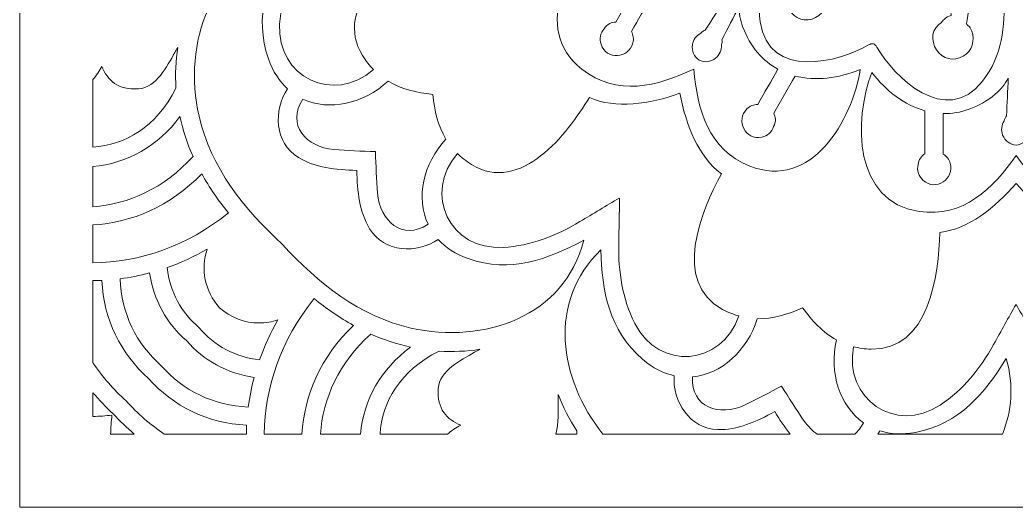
# Model space of a CAD drawing. Extents: x -175 to 692, y -400 to 112.
# Drawn here: x 528.6 to 610.4, y -195.1 to -155.1 of the extents above; entities that cross this region are included whole.
import ezdxf

# ---------------------------------------------------------------- set-up
doc = ezdxf.new("R2010")
doc.units = 0
doc.header["$MEASUREMENT"] = 0
doc.layers.add('Layer 1', color=7, linetype='Continuous', lineweight=0)

msp = doc.modelspace()

# ---------------------------------------------------------------- linework, layer by layer
at = {"layer": 'Layer 1'}
for points, knots in [([(686.0803833007812, -31.52850341796875), (686.0803833007812, -31.52850341796875), (683.049072265625, -31.52850341796875), (683.049072265625, -31.52850341796875), (683.049072265625, -31.52850341796875), (672.7584228515625, -31.52850341796875), (672.7584228515625, -31.52850341796875), (672.7584228515625, -31.52850341796875), (671.214111328125, -31.52850341796875), (671.214111328125, -31.52850341796875), (671.214111328125, -31.52850341796875), (668.0443725585938, -31.52850341796875), (668.0443725585938, -31.52850341796875), (668.0443725585938, -31.52850341796875), (666.4085693359375, -31.52850341796875), (666.4085693359375, -31.52850341796875), (666.4085693359375, -31.52850341796875), (662.9141235351562, -31.52850341796875), (662.9141235351562, -31.52850341796875), (662.9141235351562, -31.52850341796875), (660.7147827148438, -31.52850341796875), (660.7147827148438, -31.52850341796875), (660.7147827148438, -31.52850341796875), (648.3986206054688, -31.52850341796875), (648.3986206054688, -31.52850341796875), (648.3986206054688, -31.52850341796875), (646.5077514648438, -31.52850341796875), (646.5077514648438, -31.52850341796875), (646.5077514648438, -31.52850341796875), (643.0686645507812, -31.52850341796875), (643.0686645507812, -31.52850341796875), (643.0686645507812, -31.52850341796875), (641.4661254882812, -31.52850341796875), (641.4661254882812, -31.52850341796875), (641.4661254882812, -31.52850341796875), (638.6307983398438, -31.52850341796875), (638.6307983398438, -31.52850341796875), (638.6307983398438, -31.52850341796875), (634.322021484375, -31.52850341796875), (634.322021484375, -31.52850341796875), (634.322021484375, -31.52850341796875), (617.1672973632812, -31.52850341796875), (617.1672973632812, -31.52850341796875), (617.1672973632812, -31.52850341796875), (614.3284301757812, -31.52850341796875), (614.3284301757812, -31.52850341796875), (614.3284301757812, -31.52850341796875), (614.1973266601562, -31.52850341796875), (614.1973266601562, -31.52850341796875), (614.1973266601562, -31.52850341796875), (606.5673828125, -31.52850341796875), (606.5673828125, -31.52850341796875), (606.5673828125, -31.52850341796875), (606.436279296875, -31.52850341796875), (606.436279296875, -31.52850341796875), (606.436279296875, -31.52850341796875), (603.597412109375, -31.52850341796875), (603.597412109375, -31.52850341796875), (603.597412109375, -31.52850341796875), (586.4426879882812, -31.52850341796875), (586.4426879882812, -31.52850341796875), (586.4426879882812, -31.52850341796875), (582.1339111328125, -31.52850341796875), (582.1339111328125, -31.52850341796875), (582.1339111328125, -31.52850341796875), (579.2985839843749, -31.52850341796875), (579.2985839843749, -31.52850341796875), (579.2985839843749, -31.52850341796875), (577.696044921875, -31.52850341796875), (577.696044921875, -31.52850341796875), (577.696044921875, -31.52850341796875), (574.2569580078124, -31.52850341796875), (574.2569580078124, -31.52850341796875), (574.2569580078124, -31.52850341796875), (572.3829345703125, -31.52850341796875), (572.3829345703125, -31.52850341796875), (572.3829345703125, -31.52850341796875), (560.048583984375, -31.52850341796875), (560.048583984375, -31.52850341796875), (560.048583984375, -31.52850341796875), (557.8505859375, -31.52850341796875), (557.8505859375, -31.52850341796875), (557.8505859375, -31.52850341796875), (554.3561401367188, -31.52850341796875), (554.3561401367188, -31.52850341796875), (554.3561401367188, -31.52850341796875), (552.7203369140624, -31.52850341796875), (552.7203369140624, -31.52850341796875), (552.7203369140624, -31.52850341796875), (549.5505981445312, -31.52850341796875), (549.5505981445312, -31.52850341796875), (549.5505981445312, -31.52850341796875), (548.0062866210938, -31.52850341796875), (548.0062866210938, -31.52850341796875), (548.0062866210938, -31.52850341796875), (537.7047729492188, -31.52850341796875), (537.7047729492188, -31.52850341796875), (537.7047729492188, -31.52850341796875), (534.684326171875, -31.52850341796875), (534.684326171875, -31.52850341796875), (534.684326171875, -31.52850341796875), (528.5873413085938, -31.52850341796875), (528.5873413085938, -31.52850341796875), (528.5873413085938, -31.52850341796875), (528.5873413085938, -37.62548828125), (528.5873413085938, -37.62548828125), (528.5873413085938, -37.62548828125), (528.5873413085938, -40.65679931640625), (528.5873413085938, -40.65679931640625), (528.5873413085938, -40.65679931640625), (528.5873413085938, -50.94744873046875), (528.5873413085938, -50.94744873046875), (528.5873413085938, -50.94744873046875), (528.5873413085938, -52.49176025390625), (528.5873413085938, -52.49176025390625), (528.5873413085938, -52.49176025390625), (528.5873413085938, -55.6614990234375), (528.5873413085938, -55.6614990234375), (528.5873413085938, -55.6614990234375), (528.5873413085938, -57.2821044921875), (528.5873413085938, -57.2821044921875), (528.5873413085938, -57.2821044921875), (528.5873413085938, -60.7916259765625), (528.5873413085938, -60.7916259765625), (528.5873413085938, -60.7916259765625), (528.5873413085938, -62.9910888671875), (528.5873413085938, -62.9910888671875), (528.5873413085938, -62.9910888671875), (528.5873413085938, -75.3072509765625), (528.5873413085938, -75.3072509765625), (528.5873413085938, -75.3072509765625), (528.5873413085938, -77.1981201171875), (528.5873413085938, -77.1981201171875), (528.5873413085938, -77.1981201171875), (528.5873413085938, -80.63720703125), (528.5873413085938, -80.63720703125), (528.5873413085938, -80.63720703125), (528.5873413085938, -82.23962402343749), (528.5873413085938, -82.23962402343749), (528.5873413085938, -82.23962402343749), (528.5873413085938, -85.07409667968749), (528.5873413085938, -85.07409667968749), (528.5873413085938, -85.07409667968749), (528.5873413085938, -89.3798828125), (528.5873413085938, -89.3798828125), (528.5873413085938, -89.3798828125), (528.5873413085938, -106.53857421875), (528.5873413085938, -106.53857421875), (528.5873413085938, -106.53857421875), (528.5873413085938, -109.3773803710937), (528.5873413085938, -109.3773803710937), (528.5873413085938, -109.3773803710937), (528.5873413085938, -109.5084838867187), (528.5873413085938, -109.5084838867187), (528.5873413085938, -109.5084838867187), (528.5873413085938, -117.1385498046875), (528.5873413085938, -117.1385498046875), (528.5873413085938, -117.1385498046875), (528.5873413085938, -117.2696533203125), (528.5873413085938, -117.2696533203125), (528.5873413085938, -117.2696533203125), (528.5873413085938, -120.1083984375), (528.5873413085938, -120.1083984375), (528.5873413085938, -120.1083984375), (528.5873413085938, -137.26318359375), (528.5873413085938, -137.26318359375), (528.5873413085938, -137.26318359375), (528.5873413085938, -141.5729370117187), (528.5873413085938, -141.5729370117187), (528.5873413085938, -141.5729370117187), (528.5873413085938, -144.4073486328125), (528.5873413085938, -144.4073486328125), (528.5873413085938, -144.4073486328125), (528.5873413085938, -146.0098266601562), (528.5873413085938, -146.0098266601562), (528.5873413085938, -146.0098266601562), (528.5873413085938, -149.4489135742187), (528.5873413085938, -149.4489135742187), (528.5873413085938, -149.4489135742187), (528.5873413085938, -151.3228759765625), (528.5873413085938, -151.3228759765625), (528.5873413085938, -151.3228759765625), (528.5873413085938, -163.6572875976562), (528.5873413085938, -163.6572875976562), (528.5873413085938, -163.6572875976562), (528.5873413085938, -165.8553466796875), (528.5873413085938, -165.8553466796875), (528.5873413085938, -165.8553466796875), (528.5873413085938, -169.3497314453125), (528.5873413085938, -169.3497314453125), (528.5873413085938, -169.3497314453125), (528.5873413085938, -170.9833374023437), (528.5873413085938, -170.9833374023437), (528.5873413085938, -170.9833374023437), (528.5873413085938, -174.1552124023437), (528.5873413085938, -174.1552124023437), (528.5873413085938, -174.1552124023437), (528.5873413085938, -175.6995239257812), (528.5873413085938, -175.6995239257812), (528.5873413085938, -175.6995239257812), (528.5873413085938, -185.990234375), (528.5873413085938, -185.990234375), (528.5873413085938, -185.990234375), (528.5873413085938, -189.021484375), (528.5873413085938, -189.021484375), (528.5873413085938, -189.021484375), (528.5873413085938, -195.1185302734375), (528.5873413085938, -195.1185302734375), (528.5873413085938, -195.1185302734375), (534.684326171875, -195.1185302734375), (534.684326171875, -195.1185302734375), (534.684326171875, -195.1185302734375), (537.7156372070312, -195.1185302734375), (537.7156372070312, -195.1185302734375), (537.7156372070312, -195.1185302734375), (548.0062866210938, -195.1185302734375), (548.0062866210938, -195.1185302734375), (548.0062866210938, -195.1185302734375), (549.5505981445312, -195.1185302734375), (549.5505981445312, -195.1185302734375), (549.5505981445312, -195.1185302734375), (552.7203369140624, -195.1185302734375), (552.7203369140624, -195.1185302734375), (552.7203369140624, -195.1185302734375), (554.3409423828125, -195.1185302734375), (554.3409423828125, -195.1185302734375), (554.3409423828125, -195.1185302734375), (557.8505859375, -195.1185302734375), (557.8505859375, -195.1185302734375), (557.8505859375, -195.1185302734375), (560.0486450195312, -195.1185302734375), (560.0486450195312, -195.1185302734375), (560.0486450195312, -195.1185302734375), (572.3660888671875, -195.1185302734375), (572.3660888671875, -195.1185302734375), (572.3660888671875, -195.1185302734375), (574.2569580078124, -195.1185302734375), (574.2569580078124, -195.1185302734375), (574.2569580078124, -195.1185302734375), (577.696044921875, -195.1185302734375), (577.696044921875, -195.1185302734375), (577.696044921875, -195.1185302734375), (579.3232421875, -195.1185302734375), (579.3232421875, -195.1185302734375), (579.3232421875, -195.1185302734375), (582.1339111328125, -195.1185302734375), (582.1339111328125, -195.1185302734375), (582.1339111328125, -195.1185302734375), (586.4426879882812, -195.1185302734375), (586.4426879882812, -195.1185302734375), (586.4426879882812, -195.1185302734375), (603.597412109375, -195.1185302734375), (603.597412109375, -195.1185302734375), (603.597412109375, -195.1185302734375), (606.4361572265625, -195.1185302734375), (606.4361572265625, -195.1185302734375), (606.4361572265625, -195.1185302734375), (606.5673217773438, -195.1185302734375), (606.5673217773438, -195.1185302734375), (606.5673217773438, -195.1185302734375), (614.1973876953125, -195.1185302734375), (614.1973876953125, -195.1185302734375), (614.1973876953125, -195.1185302734375), (614.3285522460938, -195.1185302734375), (614.3285522460938, -195.1185302734375), (614.3285522460938, -195.1185302734375), (617.1672973632812, -195.1185302734375), (617.1672973632812, -195.1185302734375), (617.1672973632812, -195.1185302734375), (634.322021484375, -195.1185302734375), (634.322021484375, -195.1185302734375), (634.322021484375, -195.1185302734375), (638.6307983398438, -195.1185302734375), (638.6307983398438, -195.1185302734375), (638.6307983398438, -195.1185302734375), (641.4661254882812, -195.1185302734375), (641.4661254882812, -195.1185302734375), (641.4661254882812, -195.1185302734375), (643.0686645507812, -195.1185302734375), (643.0686645507812, -195.1185302734375), (643.0686645507812, -195.1185302734375), (646.5077514648438, -195.1185302734375), (646.5077514648438, -195.1185302734375), (646.5077514648438, -195.1185302734375), (648.3986206054688, -195.1185302734375), (648.3986206054688, -195.1185302734375), (648.3986206054688, -195.1185302734375), (660.716064453125, -195.1185302734375), (660.716064453125, -195.1185302734375), (660.716064453125, -195.1185302734375), (662.9141235351562, -195.1185302734375), (662.9141235351562, -195.1185302734375), (662.9141235351562, -195.1185302734375), (666.4085693359375, -195.1185302734375), (666.4085693359375, -195.1185302734375), (666.4085693359375, -195.1185302734375), (668.042236328125, -195.1185302734375), (668.042236328125, -195.1185302734375), (668.042236328125, -195.1185302734375), (671.214111328125, -195.1185302734375), (671.214111328125, -195.1185302734375), (671.214111328125, -195.1185302734375), (672.7584228515625, -195.1185302734375), (672.7584228515625, -195.1185302734375), (672.7584228515625, -195.1185302734375), (683.0599365234375, -195.1185302734375), (683.0599365234375, -195.1185302734375), (683.0599365234375, -195.1185302734375), (686.0803833007812, -195.1185302734375), (686.0803833007812, -195.1185302734375), (686.0803833007812, -195.1185302734375), (692.1773681640624, -195.1185302734375), (692.1773681640624, -195.1185302734375), (692.1773681640624, -195.1185302734375), (692.1773681640624, -189.021484375), (692.1773681640624, -189.021484375), (692.1773681640624, -189.021484375), (692.1773681640624, -185.990234375), (692.1773681640624, -185.990234375), (692.1773681640624, -185.990234375), (692.1773681640624, -175.6995239257812), (692.1773681640624, -175.6995239257812), (692.1773681640624, -175.6995239257812), (692.1773681640624, -174.1552124023437), (692.1773681640624, -174.1552124023437), (692.1773681640624, -174.1552124023437), (692.1773681640624, -170.9855346679687), (692.1773681640624, -170.9855346679687), (692.1773681640624, -170.9855346679687), (692.1773681640624, -169.3497314453125), (692.1773681640624, -169.3497314453125), (692.1773681640624, -169.3497314453125), (692.1773681640624, -165.8553466796875), (692.1773681640624, -165.8553466796875), (692.1773681640624, -165.8553466796875), (692.1773681640624, -163.6559448242187), (692.1773681640624, -163.6559448242187), (692.1773681640624, -163.6559448242187), (692.1773681640624, -151.3397827148437), (692.1773681640624, -151.3397827148437), (692.1773681640624, -151.3397827148437), (692.1773681640624, -149.4489135742187), (692.1773681640624, -149.4489135742187), (692.1773681640624, -149.4489135742187), (692.1773681640624, -146.0098266601562), (692.1773681640624, -146.0098266601562), (692.1773681640624, -146.0098266601562), (692.1773681640624, -144.4073486328125), (692.1773681640624, -144.4073486328125), (692.1773681640624, -144.4073486328125), (692.1773681640624, -141.5729370117187), (692.1773681640624, -141.5729370117187), (692.1773681640624, -141.5729370117187), (692.1773681640624, -137.2671508789062), (692.1773681640624, -137.2671508789062), (692.1773681640624, -137.2671508789062), (692.1773681640624, -120.1083984375), (692.1773681640624, -120.1083984375), (692.1773681640624, -120.1083984375), (692.1773681640624, -117.2696533203125), (692.1773681640624, -117.2696533203125), (692.1773681640624, -117.2696533203125), (692.1773681640624, -117.1385498046875), (692.1773681640624, -117.1385498046875), (692.1773681640624, -117.1385498046875), (692.1773681640624, -109.5084838867187), (692.1773681640624, -109.5084838867187), (692.1773681640624, -109.5084838867187), (692.1773681640624, -109.3773803710937), (692.1773681640624, -109.3773803710937), (692.1773681640624, -109.3773803710937), (692.1773681640624, -106.53857421875), (692.1773681640624, -106.53857421875), (692.1773681640624, -106.53857421875), (692.1773681640624, -89.38385009765625), (692.1773681640624, -89.38385009765625), (692.1773681640624, -89.38385009765625), (692.1773681640624, -85.07409667968749), (692.1773681640624, -85.07409667968749), (692.1773681640624, -85.07409667968749), (692.1773681640624, -82.23962402343749), (692.1773681640624, -82.23962402343749), (692.1773681640624, -82.23962402343749), (692.1773681640624, -80.63720703125), (692.1773681640624, -80.63720703125), (692.1773681640624, -80.63720703125), (692.1773681640624, -77.1981201171875), (692.1773681640624, -77.1981201171875), (692.1773681640624, -77.1981201171875), (692.1773681640624, -75.3240966796875), (692.1773681640624, -75.3240966796875), (692.1773681640624, -75.3240966796875), (692.1773681640624, -62.98974609375), (692.1773681640624, -62.98974609375), (692.1773681640624, -62.98974609375), (692.1773681640624, -60.7916259765625), (692.1773681640624, -60.7916259765625), (692.1773681640624, -60.7916259765625), (692.1773681640624, -57.29730224609375), (692.1773681640624, -57.29730224609375), (692.1773681640624, -57.29730224609375), (692.1773681640624, -55.6614990234375), (692.1773681640624, -55.6614990234375), (692.1773681640624, -55.6614990234375), (692.1773681640624, -52.49176025390625), (692.1773681640624, -52.49176025390625), (692.1773681640624, -52.49176025390625), (692.1773681640624, -50.94744873046875), (692.1773681640624, -50.94744873046875), (692.1773681640624, -50.94744873046875), (692.1773681640624, -40.65679931640625), (692.1773681640624, -40.65679931640625), (692.1773681640624, -40.65679931640625), (692.1773681640624, -37.62548828125), (692.1773681640624, -37.62548828125), (692.1773681640624, -37.62548828125), (692.1773681640624, -31.52850341796875), (692.1773681640624, -31.52850341796875), (692.1773681640624, -31.52850341796875), (686.0803833007812, -31.52850341796875), (686.0803833007812, -31.52850341796875)], [0, 0, 0, 0, 1, 1, 1, 2, 2, 2, 3, 3, 3, 4, 4, 4, 5, 5, 5, 6, 6, 6, 7, 7, 7, 8, 8, 8, 9, 9, 9, 10, 10, 10, 11, 11, 11, 12, 12, 12, 13, 13, 13, 14, 14, 14, 15, 15, 15, 16, 16, 16, 17, 17, 17, 18, 18, 18, 19, 19, 19, 20, 20, 20, 21, 21, 21, 22, 22, 22, 23, 23, 23, 24, 24, 24, 25, 25, 25, 26, 26, 26, 27, 27, 27, 28, 28, 28, 29, 29, 29, 30, 30, 30, 31, 31, 31, 32, 32, 32, 33, 33, 33, 34, 34, 34, 35, 35, 35, 36, 36, 36, 37, 37, 37, 38, 38, 38, 39, 39, 39, 40, 40, 40, 41, 41, 41, 42, 42, 42, 43, 43, 43, 44, 44, 44, 45, 45, 45, 46, 46, 46, 47, 47, 47, 48, 48, 48, 49, 49, 49, 50, 50, 50, 51, 51, 51, 52, 52, 52, 53, 53, 53, 54, 54, 54, 55, 55, 55, 56, 56, 56, 57, 57, 57, 58, 58, 58, 59, 59, 59, 60, 60, 60, 61, 61, 61, 62, 62, 62, 63, 63, 63, 64, 64, 64, 65, 65, 65, 66, 66, 66, 67, 67, 67, 68, 68, 68, 69, 69, 69, 70, 70, 70, 71, 71, 71, 72, 72, 72, 73, 73, 73, 74, 74, 74, 75, 75, 75, 76, 76, 76, 77, 77, 77, 78, 78, 78, 79, 79, 79, 80, 80, 80, 81, 81, 81, 82, 82, 82, 83, 83, 83, 84, 84, 84, 85, 85, 85, 86, 86, 86, 87, 87, 87, 88, 88, 88, 89, 89, 89, 90, 90, 90, 91, 91, 91, 92, 92, 92, 93, 93, 93, 94, 94, 94, 95, 95, 95, 96, 96, 96, 97, 97, 97, 98, 98, 98, 99, 99, 99, 100, 100, 100, 101, 101, 101, 102, 102, 102, 103, 103, 103, 104, 104, 104, 105, 105, 105, 106, 106, 106, 107, 107, 107, 108, 108, 108, 109, 109, 109, 110, 110, 110, 111, 111, 111, 112, 112, 112, 113, 113, 113, 114, 114, 114, 115, 115, 115, 116, 116, 116, 117, 117, 117, 118, 118, 118, 119, 119, 119, 120, 120, 120, 121, 121, 121, 122, 122, 122, 123, 123, 123, 124, 124, 124, 125, 125, 125, 126, 126, 126, 127, 127, 127, 128, 128, 128, 129, 129, 129, 130, 130, 130, 131, 131, 131, 132, 132, 132, 133, 133, 133, 134, 134, 134, 135, 135, 135, 136, 136, 136, 137, 137, 137, 138, 138, 138, 139, 139, 139, 140, 140, 140, 140]), ([(553.7460937499999, -145.8958740234375), (552.5708618164062, -145.8958740234375), (551.3908081054688, -145.9298706054687), (550.1912841796874, -145.9492797851562), (547.9038696289062, -145.9832763671875), (545.73291015625, -145.6578979492187), (543.6689453125, -144.6282958984375), (539.7595825195312, -142.6712036132812), (540.16259765625, -137.494140625), (544.2857055664062, -136.0809326171875), (544.4119873046875, -136.5277099609375), (544.5771484375, -136.9745483398437), (544.8248291015625, -137.4310302734375), (547.0975952148438, -141.597900390625), (552.9059448242188, -139.1939086914062), (555.955810546875, -137.5087280273437), (557.369140625, -139.4270629882812), (559.9526977539062, -140.427490234375), (562.5703735351562, -140.9276733398437), (561.6962280273438, -143.4481811523437), (561.2689208984375, -146.1775512695312), (562.2207641601562, -148.3629760742187), (559.2339477539062, -150.1647338867187), (554.251220703125, -153.9964599609375), (556.7232055664062, -158.0418701171875), (556.9951782226562, -158.4887084960937), (557.3010864257812, -158.8577880859375), (557.62158203125, -159.1880493164062), (554.3386840820312, -162.0533447265625), (549.6521606445312, -159.8145141601562), (549.9144287109374, -155.4436645507812), (550.0552368164062, -153.1417236328125), (550.8613891601562, -151.1019897460937), (552.0318603515625, -149.1351318359375), (552.6825561523438, -148.0473022460937), (553.3430786132812, -146.9788818359375), (553.9647216796875, -145.8958740234375), (553.9647216796875, -145.8958740234375), (553.7460937499999, -145.8958740234375), (553.7460937499999, -145.8958740234375)], [0, 0, 0, 0, 1, 1, 1, 2, 2, 2, 3, 3, 3, 4, 4, 4, 5, 5, 5, 6, 6, 6, 7, 7, 7, 8, 8, 8, 9, 9, 9, 10, 10, 10, 11, 11, 11, 12, 12, 12, 13, 13, 13, 13]), ([(589.3684082031249, -155.2591552734375), (588.9798583984375, -152.5589599609375), (590.0385131835938, -150.4852294921875), (591.2817993164062, -148.256103515625), (593.0545043945312, -145.060546875), (594.8319091796874, -141.869873046875), (596.6044921875, -138.67431640625), (597.2747192382812, -139.0822143554687), (597.9642944335938, -139.4513549804687), (598.67822265625, -139.7670288085937), (597.5807495117188, -142.0738525390625), (596.4830932617188, -144.3757934570312), (595.3856201171874, -146.6826171875), (594.6231079101562, -148.2852783203125), (593.45751953125, -150.062744140625), (592.8552856445312, -151.8305053710937), (592.8262329101562, -151.8402099609375), (592.7970581054688, -151.8499145507812), (592.7727661132812, -151.864501953125), (592.6610717773438, -151.864501953125), (592.5445556640625, -151.8887329101562), (592.427978515625, -151.9567260742187), (591.7625732421875, -152.3209838867187), (591.3401489257812, -153.2437133789062), (591.6265869140625, -153.9818725585937), (591.9423217773438, -154.7734985351562), (592.7581787109375, -155.3125610351562), (593.6275024414062, -155.0308837890625), (594.443359375, -154.7686157226562), (595.1184692382812, -153.933349609375), (594.8027343749999, -153.0348510742187), (594.7735595703124, -152.9523315429687), (594.7396850585938, -152.8746337890625), (594.7008056640624, -152.7969360351562), (594.6910400390625, -152.6754760742187), (594.671630859375, -152.5540771484375), (594.6328735351562, -152.4277954101562), (594.5550537109375, -152.17041015625), (594.4336547851562, -151.99072265625), (594.2929077148438, -151.8693237304687), (594.7590942382812, -151.1553955078125), (595.2545166015625, -150.4318237304687), (595.6090087890625, -149.6838989257812), (596.1431274414062, -148.5571899414062), (596.6822509765624, -147.4305419921875), (597.2212524414062, -146.3038330078125), (598.1683959960938, -144.3078002929687), (599.1202392578125, -142.3118286132812), (600.0671997070312, -140.3206176757812), (600.7421875, -140.55859375), (601.431884765625, -140.7528686523437), (602.1360473632812, -140.9131469726562), (601.4416503906249, -143.8367309570312), (600.6256713867188, -146.721435546875), (599.6786499023438, -149.5770874023437), (599.644775390625, -149.6644897460937), (599.644775390625, -149.7470703125), (599.6494750976562, -149.8247680664062), (599.4747314453125, -149.9315795898437), (599.3338623046875, -150.1064453125), (599.2852783203125, -150.2909545898437), (599.2852783203125, -150.2909545898437), (599.2852783203125, -150.3250122070312), (599.2852783203125, -150.3250122070312), (599.23193359375, -150.4026489257812), (599.1832885742188, -150.4804077148437), (599.1444091796875, -150.5629272460937), (598.639404296875, -151.0145874023437), (598.2800903320312, -151.684814453125), (598.51318359375, -152.35498046875), (598.7025146484374, -152.89892578125), (599.1202392578125, -153.2825317382812), (599.6397705078124, -153.4234008789062), (600.1546020507812, -153.5593872070312), (600.7083129882812, -153.43798828125), (601.1453247070312, -153.0592041015625), (601.6844482421874, -152.5977783203125), (601.708740234375, -151.8353271484375), (601.4949951171875, -151.1942749023437), (601.4998168945312, -151.1019897460937), (601.4998168945312, -151.0097045898437), (601.4901123046874, -150.91748046875), (601.4949951171875, -150.9077758789062), (601.5046997070312, -150.8980712890625), (601.5095825195312, -150.8834838867187), (601.5581665039062, -150.7037963867187), (601.524169921875, -150.4852294921875), (601.4270629882812, -150.3055419921875), (601.470703125, -150.237548828125), (601.5095825195312, -150.1647338867187), (601.5289916992188, -150.0724487304687), (602.1312255859375, -147.12939453125), (602.8693847656249, -144.2203979492187), (603.72900390625, -141.3405151367187), (604.4185791015625, -141.55419921875), (605.117919921875, -141.72900390625), (605.8173217773438, -141.8601684570312), (605.6424560546875, -144.0601196289062), (605.467529296875, -146.2649536132812), (605.2927856445312, -148.4649658203125), (605.1956787109375, -149.7081909179687), (605.0935668945312, -150.956298828125), (604.9964599609374, -152.1995849609375), (604.9334106445312, -153.0252075195312), (604.9964599609374, -153.8944702148437), (605.0402221679688, -154.7492065429687), (604.8557739257812, -154.7880859375), (604.666259765625, -154.88037109375), (604.4720458984374, -155.0648803710937), (604.3798217773438, -155.1474609375), (604.311767578125, -155.23974609375), (604.2437133789062, -155.33203125), (604.1660156249999, -155.3854370117187), (604.0883789062499, -155.4436645507812), (604.0203247070312, -155.5068359375), (603.2966918945312, -156.1235961914062), (603.4667358398438, -157.1871948242187), (604.039794921875, -157.8185424804687), (604.6516723632812, -158.4984130859375), (605.6278686523438, -158.4401245117187), (606.293212890625, -157.9107666015625), (606.9147949218749, -157.4154052734375), (607.0119628906249, -156.4052734375), (606.6185913085938, -155.7593994140625), (606.5457763671875, -155.642822265625), (606.4583129882812, -155.5602416992187), (606.3660278320312, -155.5068359375), (606.3466186523438, -155.4777221679687), (606.3271484374999, -155.458251953125), (606.3076782226562, -155.4339599609375), (606.6671752929688, -153.6030883789062), (606.550537109375, -151.4808349609375), (606.69140625, -149.7081909179687), (606.8905639648438, -147.1682739257812), (607.094482421875, -144.6234741210937), (607.2984619140624, -142.0786743164062), (608.0706787109375, -142.1563720703125), (608.8526000976562, -142.1806640625), (609.6392822265625, -142.1661376953125), (609.5810546875, -145.8181762695312), (609.5178833007812, -149.47509765625), (609.4596557617188, -153.1271362304687), (609.4158935546874, -155.681640625), (609.2993774414062, -158.0030517578125), (607.6141967773438, -160.144775390625), (604.6129150390624, -163.9570922851562), (600.3246459960938, -159.785400390625), (598.955078125, -157.3377075195312), (598.8773803710938, -157.2017211914062), (598.7754516601562, -157.1192016601562), (598.6637573242188, -157.0609130859375), (598.6637573242188, -157.0609130859375), (598.6296997070312, -157.0609130859375), (598.6296997070312, -157.0609130859375), (598.51318359375, -157.0609130859375), (598.3966064453125, -157.085205078125), (598.2752075195312, -157.1580200195312), (595.861572265625, -158.5906982421875), (590.0628051757812, -160.057373046875), (589.3684082031249, -155.2591552734375)], [0, 0, 0, 0, 1, 1, 1, 2, 2, 2, 3, 3, 3, 4, 4, 4, 5, 5, 5, 6, 6, 6, 7, 7, 7, 8, 8, 8, 9, 9, 9, 10, 10, 10, 11, 11, 11, 12, 12, 12, 13, 13, 13, 14, 14, 14, 15, 15, 15, 16, 16, 16, 17, 17, 17, 18, 18, 18, 19, 19, 19, 20, 20, 20, 21, 21, 21, 22, 22, 22, 23, 23, 23, 24, 24, 24, 25, 25, 25, 26, 26, 26, 27, 27, 27, 28, 28, 28, 29, 29, 29, 30, 30, 30, 31, 31, 31, 32, 32, 32, 33, 33, 33, 34, 34, 34, 35, 35, 35, 36, 36, 36, 37, 37, 37, 38, 38, 38, 39, 39, 39, 40, 40, 40, 41, 41, 41, 42, 42, 42, 43, 43, 43, 44, 44, 44, 45, 45, 45, 46, 46, 46, 47, 47, 47, 48, 48, 48, 49, 49, 49, 50, 50, 50, 51, 51, 51, 52, 52, 52, 53, 53, 53, 53]), ([(577.0765991210938, -147.3236694335937), (577.3242797851562, -149.251708984375), (578.0722045898438, -151), (579.276611328125, -152.2286987304687), (578.6890258789062, -153.24853515625), (578.1062622070312, -154.2635498046875), (577.5186157226562, -155.283447265625), (577.3486328125, -155.2882690429687), (577.1835937499999, -155.3174438476562), (577.0135498046875, -155.4048461914062), (576.8143310546874, -155.5068359375), (576.678466796875, -155.6622314453125), (576.5667724609374, -155.8322143554687), (576.217041015625, -156.181884765625), (576.1685180664062, -156.6724243164062), (576.3045043945312, -157.1094360351562), (576.7172241210938, -158.435302734375), (578.5870361328124, -158.28955078125), (578.922119140625, -156.9977416992187), (579.0094604492188, -156.6675415039062), (578.9415283203124, -156.3421020507812), (578.7958374023438, -156.0604858398437), (579.3495483398438, -155.098876953125), (579.9079589843749, -154.1324462890625), (580.4616699218749, -153.1708984375), (581.6708374023438, -153.9041748046875), (583.1715087890625, -154.2295532226562), (584.9586791992188, -153.933349609375), (585.5220947265625, -153.841064453125), (586.0416259765624, -153.6273803710937), (586.5322875976562, -153.3408203125), (585.9785766601562, -154.2101440429687), (585.4248657226562, -155.0794677734375), (584.866455078125, -155.9439086914062), (584.7304077148438, -155.9876098632812), (584.6138916015624, -156.0701904296875), (584.5070800781249, -156.1915893554687), (584.142822265625, -156.3809814453125), (583.865966796875, -156.7355346679687), (583.8077392578124, -157.1531982421875), (583.7301025390624, -157.66796875), (583.9583129882812, -158.1439208984375), (584.3516235351562, -158.4061279296875), (584.7790527343749, -158.6198120117187), (585.3034667968749, -158.5761108398437), (585.71142578125, -158.2555541992187), (586.046630859375, -157.9933471679687), (586.2116699218749, -157.57568359375), (586.1970825195312, -157.1629028320312), (586.2505493164062, -157.0123291015625), (586.2603149414062, -156.8666381835937), (586.2262573242188, -156.7306518554687), (586.7022094726562, -155.817626953125), (587.1781005859374, -154.8997802734375), (587.649169921875, -153.9867553710937), (587.649169921875, -154.554931640625), (587.7269287109375, -155.1134643554687), (587.926025390625, -155.642822265625), (588.562255859375, -157.3377075195312), (589.5917358398438, -158.47900390625), (590.8302001953124, -159.158935546875), (590.2766113281249, -160.1204833984375), (589.7229003906249, -161.08203125), (589.1644287109374, -162.0484619140625), (588.8438720703125, -162.0630493164062), (588.5330810546874, -162.1650390625), (588.285400390625, -162.4078979492187), (587.3384399414062, -163.34521484375), (588.14453125, -165.0352172851562), (589.49951171875, -164.729248046875), (589.9462890625, -164.6273193359375), (590.3445434570312, -164.3407592773437), (590.4756469726562, -163.8599853515625), (590.5679321289062, -163.6802978515625), (590.631103515625, -163.4860229492187), (590.6213989257812, -163.2626342773437), (590.6116943359375, -163.0732421875), (590.5533447265624, -162.9129638671875), (590.4805297851562, -162.7623901367187), (591.0681762695312, -161.7473754882812), (591.65087890625, -160.732421875), (592.2386474609375, -159.7125244140625), (593.9092407226562, -160.139892578125), (595.79833984375, -159.91650390625), (597.5903320312499, -159.1685791015625), (596.9202270507812, -163.3548583984375), (593.5886230468749, -169.1195678710937), (588.5184936523438, -167.1138305664062), (585.1141357421875, -165.7685546875), (584.201171875, -162.4515991210937), (583.92431640625, -159.149169921875), (580.9279174804688, -160.5623779296875), (577.6011352539062, -161.4268798828125), (574.7310180664062, -159.154052734375), (570.462158203125, -155.7642211914062), (573.7840576171874, -149.9995727539062), (577.0765991210938, -147.3236694335937)], [0, 0, 0, 0, 1, 1, 1, 2, 2, 2, 3, 3, 3, 4, 4, 4, 5, 5, 5, 6, 6, 6, 7, 7, 7, 8, 8, 8, 9, 9, 9, 10, 10, 10, 11, 11, 11, 12, 12, 12, 13, 13, 13, 14, 14, 14, 15, 15, 15, 16, 16, 16, 17, 17, 17, 18, 18, 18, 19, 19, 19, 20, 20, 20, 21, 21, 21, 22, 22, 22, 23, 23, 23, 24, 24, 24, 25, 25, 25, 26, 26, 26, 27, 27, 27, 28, 28, 28, 29, 29, 29, 30, 30, 30, 31, 31, 31, 32, 32, 32, 32]), ([(543.2949829101562, -163.0149536132812), (541.9352416992188, -156.992919921875), (544.2615356445312, -150.37353515625), (550.5166015624999, -148.8194580078125), (548.9139404296874, -151.7770385742187), (547.7872314453125, -154.8220825195312), (548.99169921875, -158.3041381835937), (549.3559570312499, -159.3580322265625), (549.9095458984375, -160.1690063476562), (550.570068359375, -160.771240234375), (549.385009765625, -162.5050048828125), (549.4869995117188, -165.2100830078125), (551.4490356445312, -166.40478515625), (552.8088378906249, -167.2352294921875), (554.528076171875, -167.4246215820312), (556.2424316406249, -167.4634399414062), (556.2813110351562, -169.1777954101562), (556.4706420898438, -170.89697265625), (557.3010864257812, -172.2567749023437), (558.4957275390625, -174.2188110351562), (561.2008666992188, -174.32080078125), (562.9346313476562, -173.1358032226562), (563.5368041992188, -173.7963256835937), (564.3478393554688, -174.3499145507812), (565.4016723632812, -174.7141723632812), (568.8837890624999, -175.9185791015625), (571.9288330078125, -174.7918701171875), (574.8863525390625, -173.189208984375), (573.3322753906249, -179.4443969726562), (566.7130126953124, -181.7706298828125), (560.69091796875, -180.4108276367187), (556.4852294921875, -179.458984375), (553.0614013671875, -176.7344970703125), (550.1572265624999, -173.5486450195312), (546.9713745117188, -170.6444702148437), (544.2469482421874, -167.2206420898437), (543.2949829101562, -163.0149536132812)], [0, 0, 0, 0, 1, 1, 1, 2, 2, 2, 3, 3, 3, 4, 4, 4, 5, 5, 5, 6, 6, 6, 7, 7, 7, 8, 8, 8, 9, 9, 9, 10, 10, 10, 11, 11, 11, 12, 12, 12, 12]), ([(534.5873413085938, -160.0084228515625), (534.867431640625, -159.673095703125), (535.11767578125, -159.3155517578125), (535.3157958984374, -158.9209594726562), (535.7626953125, -160.0670776367187), (536.6610717773438, -160.8829345703125), (538.3170776367188, -160.7664184570312), (539.8129272460938, -160.6644287109375), (540.657958984375, -158.9063720703125), (541.2990112304688, -157.7942504882812), (541.3815307617188, -157.6484985351562), (541.4641723632812, -157.5076904296875), (541.5466918945312, -157.3619995117187), (541.371826171875, -158.4498291015625), (541.3281860351562, -159.5765380859375), (541.3961181640624, -160.7032470703125), (539.7797241210938, -163.9293212890625), (537.203369140625, -165.372802734375), (534.5873413085938, -165.5479736328125), (534.5873413085938, -165.5479736328125), (534.5873413085938, -160.0084228515625), (534.5873413085938, -160.0084228515625)], [0, 0, 0, 0, 1, 1, 1, 2, 2, 2, 3, 3, 3, 4, 4, 4, 5, 5, 5, 6, 6, 6, 7, 7, 7, 7]), ([(598.537353515625, -159.421142578125), (599.717529296875, -160.9703369140625), (601.2424316406249, -162.1068115234375), (602.8985595703125, -162.568115234375), (602.8985595703125, -162.568115234375), (602.8985595703125, -166.0939331054687), (602.8985595703125, -166.0939331054687), (602.7576904296875, -166.1813354492187), (602.6265869140624, -166.2930908203125), (602.5245971679688, -166.448486328125), (602.4177856445312, -166.6184692382812), (602.3740234375, -166.7981567382812), (602.3546142578124, -166.9778442382812), (602.189453125, -167.48291015625), (602.4129028320312, -167.9588623046875), (602.7625732421874, -168.2842407226562), (603.7823486328124, -169.2263793945312), (605.3267822265625, -168.1627807617187), (604.9771728515625, -166.8806762695312), (604.884765625, -166.5504760742187), (604.666259765625, -166.2979125976562), (604.394287109375, -166.1279296875), (604.394287109375, -166.1279296875), (604.394287109375, -162.7915649414062), (604.394287109375, -162.7915649414062), (605.8076171875, -162.8255615234375), (607.2742309570312, -162.3544311523437), (608.6728515625, -161.2034912109375), (609.1148681640625, -160.8392333984375), (609.454833984375, -160.3875732421875), (609.7363891601562, -159.8922119140625), (609.6927490234374, -160.9266357421875), (609.6441650390625, -161.9562377929687), (609.5955200195312, -162.9906616210937), (609.4984130859375, -163.0974731445312), (609.4353637695312, -163.2286376953125), (609.4110717773438, -163.384033203125), (609.1876831054688, -163.7288208007812), (609.12451171875, -164.1755981445312), (609.2799072265624, -164.5689697265625), (609.47412109375, -165.0546264648437), (609.9064331054688, -165.3508911132812), (610.38232421875, -165.3800659179687), (610.8582763671875, -165.3508911132812), (611.2905883789062, -165.0546264648437), (611.4848022460938, -164.5689697265625), (611.6401977539062, -164.1755981445312), (611.5770263671874, -163.7288208007812), (611.3536376953125, -163.384033203125), (611.3293457031249, -163.2286376953125), (611.2662353515625, -163.0974731445312), (611.1691284179688, -162.9906616210937), (611.1205444335938, -161.9562377929687), (611.0719604492188, -160.9266357421875), (611.0283203125, -159.8922119140625), (611.3098754882812, -160.3875732421875), (611.6498413085938, -160.8392333984375), (612.0918579101562, -161.2034912109375), (613.4904785156249, -162.3544311523437), (614.9570922851562, -162.8255615234375), (616.3704223632812, -162.7915649414062), (616.3704223632812, -162.7915649414062), (616.3704223632812, -166.1279296875), (616.3704223632812, -166.1279296875), (616.0984497070312, -166.2979125976562), (615.8799438476562, -166.5504760742187), (615.7875366210938, -166.8806762695312), (615.4379272460938, -168.1627807617187), (616.9823608398438, -169.2263793945312), (618.0021362304688, -168.2842407226562), (618.351806640625, -167.9588623046875), (618.5752563476562, -167.48291015625), (618.4100952148438, -166.9778442382812), (618.3906860351562, -166.7981567382812), (618.346923828125, -166.6184692382812), (618.2401123046875, -166.448486328125), (618.1381225585938, -166.2930908203125), (618.0070190429688, -166.1813354492187), (617.8661499023438, -166.0939331054687), (617.8661499023438, -166.0939331054687), (617.8661499023438, -162.568115234375), (617.8661499023438, -162.568115234375), (619.5222778320312, -162.1068115234375), (621.047119140625, -160.9703369140625), (622.2273559570312, -159.421142578125), (623.7376708984375, -163.384033203125), (623.7327880859375, -170.042236328125), (618.3421630859375, -170.8387451171875), (614.7239990234375, -171.3729248046875), (612.2716064453125, -168.9592895507812), (610.38232421875, -166.2396240234375), (608.4931030273438, -168.9592895507812), (606.0407104492188, -171.3729248046875), (602.4225463867188, -170.8387451171875), (597.0319213867188, -170.042236328125), (597.0270385742188, -163.384033203125), (598.537353515625, -159.421142578125)], [0, 0, 0, 0, 1, 1, 1, 2, 2, 2, 3, 3, 3, 4, 4, 4, 5, 5, 5, 6, 6, 6, 7, 7, 7, 8, 8, 8, 9, 9, 9, 10, 10, 10, 11, 11, 11, 12, 12, 12, 13, 13, 13, 14, 14, 14, 15, 15, 15, 16, 16, 16, 17, 17, 17, 18, 18, 18, 19, 19, 19, 20, 20, 20, 21, 21, 21, 22, 22, 22, 23, 23, 23, 24, 24, 24, 25, 25, 25, 26, 26, 26, 27, 27, 27, 28, 28, 28, 29, 29, 29, 30, 30, 30, 31, 31, 31, 32, 32, 32, 32]), ([(562.099365234375, -171.892578125), (559.9721679687499, -173.2669677734375), (558.1461181640625, -171.6109008789062), (557.9519042968749, -169.3380737304687), (557.859619140625, -168.20654296875), (557.8159179687499, -167.0652465820312), (557.7818603515624, -165.9239501953125), (556.6406860351562, -165.8899536132812), (555.4993286132812, -165.8462524414062), (554.3677368164062, -165.7539672851562), (552.094970703125, -165.5597534179687), (550.4389648437499, -163.7337036132812), (551.813232421875, -161.6065673828125), (553.9841918945312, -162.61669921875), (556.7814331054688, -162.0145263671875), (558.8115234375, -160.139892578125), (559.9090576171875, -160.7955322265625), (561.1619262695312, -161.0869140625), (562.4877319335938, -161.2180786132812), (562.6188964843749, -162.5438842773437), (562.9054565429688, -163.7968139648437), (563.5659790039062, -164.8944091796875), (561.6913452148438, -166.9243774414062), (561.0891723632812, -169.7217407226562), (562.099365234375, -171.892578125)], [0, 0, 0, 0, 1, 1, 1, 2, 2, 2, 3, 3, 3, 4, 4, 4, 5, 5, 5, 6, 6, 6, 7, 7, 7, 8, 8, 8, 8]), ([(574.5707397460938, -171.6740112304687), (572.6038208007812, -172.8444213867187), (570.5641479492188, -173.650634765625), (568.2621459960938, -173.7914428710937), (563.891357421875, -174.0537109375), (561.6524658203124, -169.3671875), (564.517822265625, -166.084228515625), (564.8480834960938, -166.40478515625), (565.2171630859375, -166.710693359375), (565.6639404296875, -166.982666015625), (569.7094116210938, -169.45458984375), (573.5411987304688, -164.4718627929687), (575.3429565429688, -161.4851684570312), (577.5283813476562, -162.43701171875), (580.2576293945312, -162.0096435546875), (582.7781372070312, -161.135498046875), (583.2783203125, -163.7531127929687), (584.27880859375, -166.3367309570312), (586.1970825195312, -167.75), (584.5119018554688, -170.7998657226562), (582.1079711914062, -176.6082153320312), (586.2747802734374, -178.8810424804687), (586.7313232421874, -179.1287231445312), (587.1781005859374, -179.2938232421875), (587.6249999999999, -179.4201049804687), (586.2116699218749, -183.543212890625), (581.0347290039062, -183.9463500976562), (579.0775756835938, -180.036865234375), (578.0479125976562, -177.972900390625), (577.7225952148438, -175.802001953125), (577.7565917968749, -173.509765625), (577.7759399414062, -172.2422485351562), (577.8148193359375, -170.9892578125), (577.8099365234375, -169.7411499023437), (576.7269897460938, -170.36279296875), (575.6585693359375, -171.0232543945312), (574.5707397460938, -171.6740112304687)], [0, 0, 0, 0, 1, 1, 1, 2, 2, 2, 3, 3, 3, 4, 4, 4, 5, 5, 5, 6, 6, 6, 7, 7, 7, 8, 8, 8, 9, 9, 9, 10, 10, 10, 11, 11, 11, 12, 12, 12, 12]), ([(534.5873413085938, -167.1528930664062), (537.3758544921875, -166.9016723632812), (539.9519653320312, -165.4765625), (541.7216186523438, -163.0343627929687), (541.9691772460938, -164.1707763671875), (542.3333740234375, -165.2634887695312), (542.7997436523438, -166.3125), (540.4310302734375, -168.9425659179687), (537.5045166015625, -170.2387084960937), (534.5873413085938, -170.4560546875), (534.5873413085938, -170.4560546875), (534.5873413085938, -167.1528930664062), (534.5873413085938, -167.1528930664062)], [0, 0, 0, 0, 1, 1, 1, 2, 2, 2, 3, 3, 3, 4, 4, 4, 4]), ([(534.5873413085938, -171.9490966796875), (537.7540893554688, -171.7504272460937), (540.9224853515625, -170.4384155273437), (543.5136108398438, -167.7402954101562), (544.1401367187499, -168.8670043945312), (544.8830566406249, -169.9402465820312), (545.7087402343749, -170.9601440429687), (542.3130493164062, -173.707275390625), (538.41650390625, -174.9988403320312), (534.5873413085938, -175.06689453125), (534.5873413085938, -175.06689453125), (534.5873413085938, -171.9490966796875), (534.5873413085938, -171.9490966796875)], [0, 0, 0, 0, 1, 1, 1, 2, 2, 2, 3, 3, 3, 4, 4, 4, 4]), ([(597.0416259765625, -181.9454956054687), (597.4884033203125, -182.0571899414062), (597.95947265625, -182.1397705078125), (598.4840087890624, -182.1494140625), (603.2239379882812, -182.2708740234375), (604.0494995117188, -176.03515625), (604.1175537109374, -172.5530395507812), (606.4826049804688, -172.2859497070312), (608.6388549804688, -170.5473022460937), (610.38232421875, -168.5319213867187), (612.1258544921874, -170.5473022460937), (614.2821044921874, -172.2859497070312), (616.6471557617188, -172.5530395507812), (616.7152099609374, -176.03515625), (617.540771484375, -182.2708740234375), (622.2807006835938, -182.1494140625), (622.8052368164062, -182.1397705078125), (623.2763061523438, -182.0571899414062), (623.7230834960938, -181.9454956054687), (624.5583496093749, -186.2239990234375), (620.2797851562499, -189.1621704101562), (616.6276855468749, -186.74853515625), (614.7045898437499, -185.48095703125), (613.3399658203124, -183.7617797851562), (612.2229614257812, -181.7609252929687), (611.601318359375, -180.6536865234375), (611.0088500976562, -179.54638671875), (610.38232421875, -178.4730834960937), (609.755859375, -179.54638671875), (609.1633911132812, -180.6536865234375), (608.5417480468749, -181.7609252929687), (607.4247436523438, -183.7617797851562), (606.0601196289062, -185.48095703125), (604.1370239257812, -186.74853515625), (600.4849243164062, -189.1621704101562), (596.2063598632812, -186.2239990234375), (597.0416259765625, -181.9454956054687)], [0, 0, 0, 0, 1, 1, 1, 2, 2, 2, 3, 3, 3, 4, 4, 4, 5, 5, 5, 6, 6, 6, 7, 7, 7, 8, 8, 8, 9, 9, 9, 10, 10, 10, 11, 11, 11, 12, 12, 12, 12]), ([(543.3143920898438, -180.3914184570312), (541.8527221679688, -179.1724243164062), (540.8861694335938, -177.428955078125), (540.6822509765625, -175.442626953125), (541.7992553710938, -175.0541381835937), (542.8968505859375, -174.544189453125), (543.9652099609374, -173.9323120117187), (543.4019165039062, -175.5543823242187), (543.77587890625, -177.4143676757812), (544.9656982421875, -178.740234375), (545.8834838867188, -179.5657958984375), (547.0587158203125, -179.998046875), (548.2389526367188, -179.998046875), (548.7584838867188, -179.998046875), (549.2781982421875, -179.9154663085937), (549.7735595703125, -179.7406616210937), (549.1616210937499, -180.8090209960937), (548.6517944335938, -181.9066162109375), (548.2632446289062, -183.0236206054687), (546.2769165039062, -182.8196411132812), (544.5333862304688, -181.8532104492187), (543.3143920898438, -180.3914184570312)], [0, 0, 0, 0, 1, 1, 1, 2, 2, 2, 3, 3, 3, 4, 4, 4, 5, 5, 5, 6, 6, 6, 7, 7, 7, 7]), ([(576.4611206054688, -189.1185302734375), (572.8206176757812, -184.6009521484375), (571.9010009765624, -178.218994140625), (576.2850952148438, -173.9954223632812), (576.3773193359375, -177.3609619140625), (576.9213256835938, -180.5614013671875), (579.7089233398438, -182.9750366210937), (580.549072265625, -183.7034912109375), (581.4329833984374, -184.130859375), (582.3070678710938, -184.3251342773437), (582.1467285156249, -186.4182739257812), (583.5843505859375, -188.7056884765625), (585.8863525390624, -188.7590942382812), (587.479248046875, -188.7979736328125), (589.0625, -188.1034545898437), (590.5679321289062, -187.2778930664062), (590.9585571289062, -187.9225463867187), (591.3782958984374, -188.5494384765625), (591.8413085937499, -189.1185302734375), (591.8413085937499, -189.1185302734375), (576.4611206054688, -189.1185302734375), (576.4611206054688, -189.1185302734375)], [0, 0, 0, 0, 1, 1, 1, 2, 2, 2, 3, 3, 3, 4, 4, 4, 5, 5, 5, 6, 6, 6, 7, 7, 7, 7]), ([(540.4374999999999, -189.1185302734375), (539.2969970703124, -188.3423461914062), (538.2463378906249, -187.4361572265625), (537.3070068359375, -186.3988647460937), (536.2697143554688, -185.4595336914062), (535.363525390625, -184.4088745117187), (534.5873413085938, -183.2683715820312), (534.5873413085938, -183.2683715820312), (534.5873413085938, -176.5151977539062), (534.5873413085938, -176.5151977539062), (534.8303833007812, -176.51025390625), (535.0722045898438, -176.5201416015625), (535.3157958984374, -176.5062255859375), (535.4566650390625, -179.6920776367187), (536.8651123046874, -182.5427856445312), (539.1525268554688, -184.5534057617187), (541.1630249023438, -186.8408203125), (544.0138549804688, -188.2491455078125), (547.1995849609375, -188.3900146484375), (547.1856689453125, -188.6336059570312), (547.1956176757812, -188.87548828125), (547.190673828125, -189.1185302734375), (547.190673828125, -189.1185302734375), (540.4374999999999, -189.1185302734375), (540.4374999999999, -189.1185302734375)], [0, 0, 0, 0, 1, 1, 1, 2, 2, 2, 3, 3, 3, 4, 4, 4, 5, 5, 5, 6, 6, 6, 7, 7, 7, 8, 8, 8, 8]), ([(536.8067626953124, -176.3702392578125), (537.6177978515625, -176.2633666992187), (538.4288940429688, -176.0982666015625), (539.2350463867188, -175.8845825195312), (539.5506591796874, -178.0942993164062), (540.6386108398438, -180.046630859375), (542.2557373046875, -181.4500732421875), (543.6591796874999, -183.0673217773437), (545.6115112304688, -184.1551513671875), (547.8212280273438, -184.4708251953125), (547.6076049804688, -185.2769775390625), (547.4424438476562, -186.0880126953125), (547.3355712890625, -186.8991088867187), (544.5285034179688, -186.792236328125), (541.9644165039062, -185.5538330078125), (540.1965942382812, -183.5092163085937), (538.1520385742188, -181.7415161132812), (536.9136352539062, -179.17724609375), (536.8067626953124, -176.3702392578125)], [0, 0, 0, 0, 1, 1, 1, 2, 2, 2, 3, 3, 3, 4, 4, 4, 5, 5, 5, 6, 6, 6, 6]), ([(548.6389770507812, -189.1185302734375), (548.7070922851562, -185.2893676757812), (549.9986572265624, -181.392822265625), (552.7457885742188, -177.9971313476562), (553.7655639648438, -178.82275390625), (554.8388061523438, -179.5657958984375), (555.965576171875, -180.1923217773437), (553.2662963867188, -182.78271484375), (551.9425659179688, -185.9539184570312), (551.7443237304688, -189.1185302734375), (551.7443237304688, -189.1185302734375), (548.6389770507812, -189.1185302734375), (548.6389770507812, -189.1185302734375)], [0, 0, 0, 0, 1, 1, 1, 2, 2, 2, 3, 3, 3, 4, 4, 4, 4]), ([(594.0525512695312, -189.1185302734375), (593.6571655273438, -188.8471069335937), (593.2908935546874, -188.4873657226562), (592.9864501953125, -188.050048828125), (592.3357543945312, -187.1176147460937), (591.7286987304688, -186.1511840820312), (591.12646484375, -185.1798706054687), (590.1211547851562, -185.7189331054687), (589.1158447265625, -186.253173828125), (588.0863037109374, -186.7388305664062), (586.0223388671875, -187.7052612304687), (583.6766357421875, -186.9525146484375), (583.8028564453124, -184.4222412109375), (586.1873779296875, -184.2134399414062), (588.3048706054688, -182.2951049804687), (589.1304321289062, -179.6531982421875), (590.40771484375, -179.6726684570312), (591.6411743164062, -179.2987060546875), (592.8504638671874, -178.7498779296875), (593.6275024414062, -179.8280639648437), (594.506591796875, -180.7702026367187), (595.6234741210938, -181.391845703125), (595.0164184570312, -184.092041015625), (595.890625, -186.8116455078125), (597.8526000976562, -188.18603515625), (597.6499633789062, -188.5811157226562), (597.4072265624999, -188.8862915039062), (597.1402587890625, -189.1185302734375), (597.1402587890625, -189.1185302734375), (594.0525512695312, -189.1185302734375), (594.0525512695312, -189.1185302734375)], [0, 0, 0, 0, 1, 1, 1, 2, 2, 2, 3, 3, 3, 4, 4, 4, 5, 5, 5, 6, 6, 6, 7, 7, 7, 8, 8, 8, 9, 9, 9, 10, 10, 10, 10]), ([(553.2569580078124, -189.1185302734375), (553.4749755859374, -186.200927734375), (554.7658691406249, -183.2735595703125), (557.3934326171874, -180.9061889648437), (558.4423828124999, -181.3724365234375), (559.5350952148438, -181.7366333007812), (560.6715698242188, -181.9843139648437), (558.2293090820312, -183.75390625), (556.80419921875, -186.3300170898437), (556.5529785156249, -189.1185302734375), (556.5529785156249, -189.1185302734375), (553.2569580078124, -189.1185302734375), (553.2569580078124, -189.1185302734375)], [0, 0, 0, 0, 1, 1, 1, 2, 2, 2, 3, 3, 3, 4, 4, 4, 4]), ([(558.1578979492188, -189.1185302734375), (558.3330078124999, -186.50244140625), (559.7764892578124, -183.9260864257812), (563.0025634765624, -182.3096923828125), (564.1293334960938, -182.377685546875), (565.2560424804688, -182.333984375), (566.3438720703124, -182.1591796875), (566.1981811523438, -182.24169921875), (566.0573120117188, -182.3242797851562), (565.91162109375, -182.4068603515625), (564.7995605468749, -183.0479125976562), (563.0414428710938, -183.8929443359375), (562.9395141601562, -185.3887329101562), (562.8229370117188, -187.0447387695312), (563.6387939453125, -187.9431762695312), (564.7848510742188, -188.3900146484375), (564.3902587890624, -188.5881958007812), (564.0326538085938, -188.8384399414062), (563.697265625, -189.1185302734375), (563.697265625, -189.1185302734375), (558.1578979492188, -189.1185302734375), (558.1578979492188, -189.1185302734375)], [0, 0, 0, 0, 1, 1, 1, 2, 2, 2, 3, 3, 3, 4, 4, 4, 5, 5, 5, 6, 6, 6, 7, 7, 7, 7]), ([(599.0346069335938, -189.1185302734375), (599.0874633789062, -189.02685546875), (599.1522827148438, -188.941650390625), (599.1978759765625, -188.8465576171875), (600.0526123046874, -189.1184692382812), (601.0288085937499, -189.1913452148437), (602.1214599609375, -188.9824829101562), (605.7395629882812, -188.2831420898437), (607.8132324218749, -185.7821044921875), (609.5762329101562, -182.9070434570312), (610.2174682617188, -185.1322021484375), (610.0292968749999, -187.2401733398437), (609.265380859375, -189.1185302734375), (609.265380859375, -189.1185302734375), (599.0346069335938, -189.1185302734375), (599.0346069335938, -189.1185302734375)], [0, 0, 0, 0, 1, 1, 1, 2, 2, 2, 3, 3, 3, 4, 4, 4, 5, 5, 5, 5]), ([(536.03759765625, -189.1185302734375), (536.0410766601562, -188.6056518554687), (536.0733032226562, -188.0861206054687), (536.1463623046875, -187.5595703125), (535.6198120117188, -187.6326293945312), (535.1002197265625, -187.6648559570312), (534.5873413085938, -187.6683349609375), (534.5873413085938, -187.6683349609375), (534.5873413085938, -185.72509765625), (534.5873413085938, -185.72509765625), (535.1050415039062, -186.3325805664062), (535.6487426757812, -186.9197387695312), (536.2434692382812, -187.46240234375), (536.7861328125, -188.05712890625), (537.373291015625, -188.600830078125), (537.9807739257812, -189.1185302734375), (537.9807739257812, -189.1185302734375), (536.03759765625, -189.1185302734375), (536.03759765625, -189.1185302734375)], [0, 0, 0, 0, 1, 1, 1, 2, 2, 2, 3, 3, 3, 4, 4, 4, 5, 5, 5, 6, 6, 6, 6]), ([(572.590087890625, -189.1185302734375), (572.8460693359375, -188.2334594726562), (572.7884521484375, -187.1776733398437), (572.7884521484375, -186.3794555664062), (572.7884521484375, -186.3794555664062), (572.7884521484375, -185.8792114257812), (572.7884521484375, -185.8792114257812), (573.1817016601562, -186.9087524414062), (573.7062377929688, -187.9091796875), (574.327880859375, -188.8513793945312), (574.3333129882812, -188.944091796875), (574.3235473632812, -189.0271606445312), (574.3267822265624, -189.1185302734375), (574.3267822265624, -189.1185302734375), (572.590087890625, -189.1185302734375), (572.590087890625, -189.1185302734375)], [0, 0, 0, 0, 1, 1, 1, 2, 2, 2, 3, 3, 3, 4, 4, 4, 5, 5, 5, 5])]:
    msp.add_open_spline(points, degree=3, knots=knots, dxfattribs=at)

doc.saveas('drawing.dxf')
